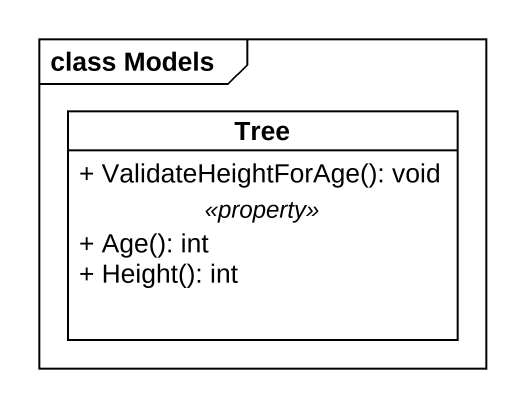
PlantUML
@startuml
mainframe class Models
hide circle
hide empty members
skinparam classAttributeIconSize 0
class Tree {
  + ValidateHeightForAge(): void
  .. <<property>> ..
  + Age(): int
  + Height(): int
}
@enduml
